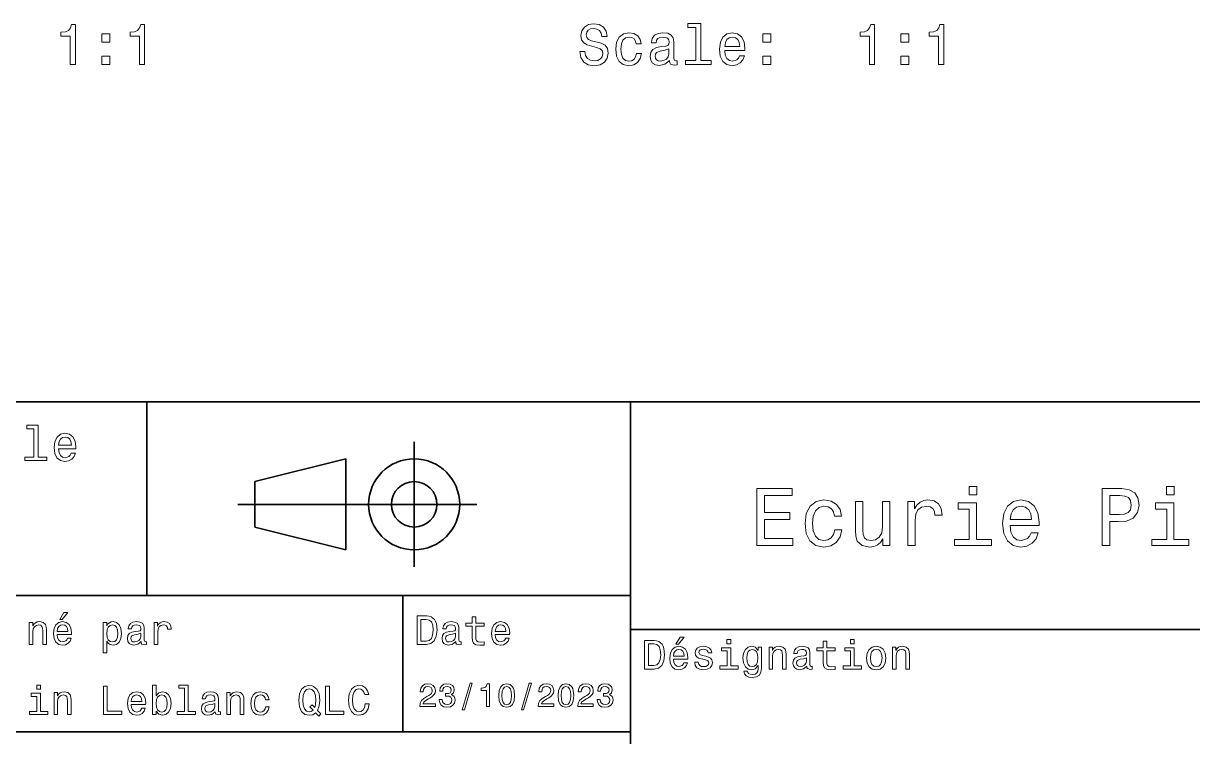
# Model space of a CAD drawing. Extents: x 0 to 297, y 0 to 210.
# Drawn here: x 108.7 to 211.4, y 40.6 to 103.3 of the extents above; entities that cross this region are included whole.
import ezdxf

# ---------------------------------------------------------------- set-up
doc = ezdxf.new("R2010")
doc.units = 0

msp = doc.modelspace()

# ---------------------------------------------------------------- linework, layer by layer
at = {"color": 7, "lineweight": 35}
for p, q in [((97, 70), (287, 70)), ((162, 10), (162, 70)), ((127.5, 61), (148.5, 61)), ((97, 53), (162, 53)), ((162, 50), (287, 50)), ((97, 41), (162, 41))]:
    msp.add_line(p, q, dxfattribs=at)
at = {"color": 7, "lineweight": 35, "ltscale": 0.425}
msp.add_line((119.5, 53), (119.5, 70), dxfattribs=at)
at = {"color": 7, "lineweight": 35, "ltscale": 0.275}
msp.add_line((143, 55.5), (143, 66.5), dxfattribs=at)
at = {"color": 7, "lineweight": 35, "ltscale": 0.206155}
for p, q in [((129, 63), (137, 65)), ((137, 57), (129, 59))]:
    msp.add_line(p, q, dxfattribs=at)
at = {"color": 7, "lineweight": 35, "ltscale": 0.2}
msp.add_line((137, 65), (137, 57), dxfattribs=at)
at = {"color": 7, "lineweight": 35, "ltscale": 0.1}
msp.add_line((129, 59), (129, 63), dxfattribs=at)
at = {"color": 7, "lineweight": 35, "ltscale": 0.3}
msp.add_line((142, 41), (142, 53), dxfattribs=at)
at = {"color": 7, "lineweight": 13}
for points in [[(112.779083, 99.633209), (113.238022, 99.633209), (113.238022, 103.158424), (112.895081, 103.158424), (112.804306, 102.850792), (112.622742, 102.644012), (112.345367, 102.52298), (111.962082, 102.482635), (111.962082, 102.124565), (112.779083, 102.124565)], [(118.851128, 99.633209), (119.310059, 99.633209), (119.310059, 103.158424), (118.967125, 103.158424), (118.876343, 102.850792), (118.694794, 102.644012), (118.417412, 102.52298), (118.034126, 102.482635), (118.034126, 102.124565), (118.851128, 102.124565)], [(158.004379, 100.788109), (157.545456, 100.788109), (157.646317, 100.253525), (157.898483, 99.860153), (158.286804, 99.623123), (158.811295, 99.537392), (159.33075, 99.61808), (159.719086, 99.839981), (159.966202, 100.187965), (160.056976, 100.646896), (159.981323, 101.06044), (159.769516, 101.327736), (159.426575, 101.50425), (158.967636, 101.635368), (158.574265, 101.731194), (158.317062, 101.84214), (158.170807, 102.003525), (158.125427, 102.255692), (158.170807, 102.482635), (158.301941, 102.654106), (158.503662, 102.770096), (158.781036, 102.81044), (159.063461, 102.76001), (159.28537, 102.62384), (159.431625, 102.396896), (159.502228, 102.089264), (159.961151, 102.089264), (159.961151, 102.09935), (159.880463, 102.57341), (159.643433, 102.926437), (159.270233, 103.148338), (158.765915, 103.223984), (158.312027, 103.148338), (157.959, 102.936523), (157.732056, 102.608711), (157.651352, 102.185081), (157.716919, 101.806839), (157.908569, 101.549637), (158.211151, 101.378166), (158.624695, 101.24704), (159.033203, 101.13105), (159.340836, 101.020096), (159.527435, 100.858711), (159.593002, 100.596466), (159.532486, 100.329178), (159.376144, 100.127449), (159.139114, 100.001366), (158.831467, 99.961021), (158.488541, 100.016495), (158.226288, 100.177879), (158.05986, 100.440125)], [(167.747894, 102.88105), (167.747894, 100.006409), (166.835083, 100.006409), (166.835083, 99.633209), (169.099487, 99.633209), (169.099487, 100.006409), (168.191711, 100.006409), (168.191711, 103.25425), (167.051941, 103.25425), (167.051941, 102.88105)], [(182.998627, 99.633209), (183.45755, 99.633209), (183.45755, 103.158424), (183.114624, 103.158424), (183.023834, 102.850792), (182.842285, 102.644012), (182.564911, 102.52298), (182.181625, 102.482635), (182.181625, 102.124565), (182.998627, 102.124565)], [(189.070663, 99.633209), (189.529602, 99.633209), (189.529602, 103.158424), (189.186661, 103.158424), (189.095886, 102.850792), (188.914322, 102.644012), (188.636948, 102.52298), (188.253662, 102.482635), (188.253662, 102.124565), (189.070663, 102.124565)], [(115.557907, 101.589981), (116.253868, 101.589981), (116.253868, 102.341423), (115.557907, 102.341423)], [(162.518066, 101.443726), (162.956833, 101.443726), (162.866058, 101.847183), (162.6492, 102.164909), (162.311295, 102.361595), (161.872543, 102.437241), (161.388397, 102.33638), (161.020233, 102.053955), (160.788254, 101.595024), (160.70755, 100.979752), (160.783203, 100.369522), (161.010147, 99.915627), (161.368225, 99.633209), (161.857407, 99.537392), (162.291122, 99.613037), (162.629028, 99.824852), (162.861008, 100.157707), (162.961884, 100.601509), (162.538254, 100.601509), (162.462601, 100.319092), (162.321381, 100.107269), (162.119659, 99.976151), (161.872543, 99.935806), (161.564911, 100.001366), (161.343002, 100.203094), (161.206833, 100.530907), (161.161438, 100.994881), (161.206833, 101.448769), (161.348038, 101.776581), (161.574997, 101.97831), (161.872543, 102.048912), (162.134781, 102.003525), (162.331482, 101.887535), (162.462601, 101.695892)], [(165.43811, 99.986237), (165.43811, 99.971107), (165.463318, 99.799637), (165.538971, 99.678596), (165.856689, 99.582779), (166.103806, 99.623123), (166.103806, 99.966064), (165.997894, 99.950935), (165.856689, 100.016495), (165.831482, 100.218224), (165.831482, 101.620239), (165.77095, 101.97831), (165.594437, 102.230469), (165.286804, 102.381767), (164.853088, 102.437241), (164.429459, 102.376724), (164.116776, 102.205254), (163.92009, 101.937965), (163.854523, 101.584938), (163.854523, 101.55468), (164.252945, 101.55468), (164.288254, 101.766495), (164.3992, 101.917793), (164.58075, 102.008568), (164.837952, 102.043869), (165.085083, 102.018654), (165.261597, 101.943008), (165.367493, 101.811882), (165.402802, 101.630325), (165.382629, 101.41851), (165.301941, 101.312607), (165.100204, 101.262169), (164.72197, 101.221825), (164.288254, 101.13105), (163.980606, 100.969666), (163.799057, 100.717506), (163.743576, 100.344307), (163.794006, 100.011452), (163.950348, 99.764336), (164.202515, 99.607994), (164.550491, 99.552521), (165.019516, 99.658424)], [(170.289688, 100.858711), (172.064911, 100.858711), (172.069946, 101.065483), (171.989258, 101.645454), (171.767349, 102.079178), (171.414322, 102.341423), (170.945313, 102.437241), (170.486374, 102.33638), (170.133347, 102.053955), (169.906403, 101.595024), (169.825714, 100.989838), (169.901367, 100.369522), (170.128311, 99.915627), (170.476288, 99.633209), (170.930176, 99.537392), (171.323547, 99.602951), (171.646317, 99.774422), (171.883347, 100.046753), (172.019516, 100.409866), (171.58075, 100.409866), (171.489975, 100.208138), (171.358856, 100.056839), (170.985657, 99.935806), (170.698181, 99.99128), (170.481323, 100.167793), (170.340118, 100.455254), (170.289688, 100.843582)], [(170.289688, 101.231911), (170.345169, 101.579895), (170.481323, 101.837097), (170.68811, 101.993439), (170.960434, 102.048912), (171.227722, 101.993439), (171.434494, 101.837097), (171.560577, 101.579895), (171.605972, 101.231911)], [(173.633347, 101.589981), (174.329315, 101.589981), (174.329315, 102.341423), (173.633347, 102.341423)], [(185.777435, 101.589981), (186.473404, 101.589981), (186.473404, 102.341423), (185.777435, 102.341423)], [(165.387665, 100.581337), (165.327148, 100.319092), (165.165771, 100.117355), (164.923691, 99.986237), (164.626144, 99.940849), (164.434494, 99.966064), (164.29834, 100.046753), (164.212601, 100.187965), (164.187378, 100.384651), (164.20755, 100.561165), (164.288254, 100.687241), (164.611008, 100.828453), (165.019516, 100.888969), (165.387665, 101.01001)], [(115.557907, 99.633209), (116.253868, 99.633209), (116.253868, 100.384651), (115.557907, 100.384651)], [(173.633347, 99.633209), (174.329315, 99.633209), (174.329315, 100.384651), (173.633347, 100.384651)], [(185.777435, 99.633209), (186.473404, 99.633209), (186.473404, 100.384651), (185.777435, 100.384651)], [(109.572044, 67.621033), (109.572044, 65.157059), (108.789627, 65.157059), (108.789627, 64.837173), (110.730545, 64.837173), (110.730545, 65.157059), (109.952454, 65.157059), (109.952454, 67.940918), (108.975502, 67.940918), (108.975502, 67.621033)], [(111.750717, 65.887604), (113.272339, 65.887604), (113.276657, 66.064842), (113.207497, 66.561958), (113.017288, 66.933716), (112.714699, 67.158501), (112.312683, 67.240631), (111.919312, 67.154175), (111.616714, 66.912102), (111.422188, 66.51873), (111.353027, 66), (111.41787, 65.4683), (111.612396, 65.079247), (111.91066, 64.837173), (112.299713, 64.755043), (112.636887, 64.811234), (112.913544, 64.958214), (113.116714, 65.191643), (113.233429, 65.502876), (112.857346, 65.502876), (112.779541, 65.329971), (112.667145, 65.200287), (112.34726, 65.096542), (112.100868, 65.144089), (111.914986, 65.295387), (111.793945, 65.541786), (111.750717, 65.874634)], [(111.750717, 66.207489), (111.798271, 66.50576), (111.914986, 66.726219), (112.092216, 66.860229), (112.325653, 66.907776), (112.554756, 66.860229), (112.731987, 66.726219), (112.840057, 66.50576), (112.878967, 66.207489)], [(173.109512, 57.381123), (176.279541, 57.381123), (176.279541, 57.986309), (173.772339, 57.986309), (173.772339, 59.679394), (176.005768, 59.679394), (176.005768, 60.277374), (173.772339, 60.277374), (173.772339, 61.775936), (176.221893, 61.775936), (176.221893, 62.381123), (173.109512, 62.381123)], [(192.439484, 62.554031), (191.769455, 62.554031), (191.769455, 61.833572), (192.439484, 61.833572)], [(203.462524, 57.381123), (204.125351, 57.381123), (204.125351, 59.492073), (204.860229, 59.492073), (205.602295, 59.528095), (206.193085, 59.780258), (206.574921, 60.270172), (206.704605, 60.940201), (206.603745, 61.559795), (206.315552, 62.013687), (205.840057, 62.287464), (205.191635, 62.381123), (203.462524, 62.381123)], [(205.01152, 61.76873), (205.443802, 61.725502), (205.760803, 61.588615), (205.94812, 61.336452), (206.01297, 60.940201), (205.940918, 60.522331), (205.746399, 60.270172), (205.414978, 60.140488), (204.96109, 60.104465), (204.125351, 60.104465), (204.125351, 61.76873)], [(209.788177, 62.554031), (209.118149, 62.554031), (209.118149, 61.833572), (209.788177, 61.833572)], [(179.932281, 59.967579), (180.559082, 59.967579), (180.429398, 60.543945), (180.119598, 60.997837), (179.636887, 61.278816), (179.010086, 61.386887), (178.318436, 61.242794), (177.792511, 60.839336), (177.46109, 60.183716), (177.345825, 59.304752), (177.453888, 58.432995), (177.778091, 57.78458), (178.289627, 57.381123), (178.988464, 57.244236), (179.608063, 57.352303), (180.090775, 57.6549), (180.42218, 58.130402), (180.566284, 58.764408), (179.96109, 58.764408), (179.853027, 58.36095), (179.651291, 58.058357), (179.363113, 57.871037), (179.010086, 57.8134), (178.570602, 57.907059), (178.253601, 58.195244), (178.059082, 58.663544), (177.994232, 59.326366), (178.059082, 59.974781), (178.260803, 60.443081), (178.585007, 60.731266), (179.010086, 60.83213), (179.38472, 60.767288), (179.66571, 60.601585), (179.853027, 60.327808)], [(184.788177, 61.25), (184.154175, 61.25), (184.154175, 59.016571), (184.082123, 58.497837), (183.873199, 58.123196), (183.548996, 57.892651), (183.123917, 57.820602), (182.785294, 57.878242), (182.569168, 58.051151), (182.446686, 58.346542), (182.417862, 58.764408), (182.417862, 61.25), (181.783859, 61.25), (181.783859, 58.706772), (181.805481, 58.195244), (181.942368, 57.770172), (182.360229, 57.381123), (183.030258, 57.244236), (183.390488, 57.294666), (183.700287, 57.424351), (183.966858, 57.647694), (184.182999, 57.971901), (184.182999, 57.381123), (184.788177, 57.381123)], [(186.380402, 57.381123), (187.014404, 57.381123), (187.014404, 59.592937), (187.079254, 60.12608), (187.273773, 60.507923), (187.590775, 60.738472), (188.015854, 60.817722), (188.332855, 60.767288), (188.570602, 60.623199), (188.714691, 60.378242), (188.765121, 60.046829), (189.406342, 60.046829), (189.319885, 60.630402), (189.082123, 61.048271), (188.685883, 61.30043), (188.145538, 61.386887), (187.778091, 61.32925), (187.46109, 61.185158), (187.180115, 60.940201), (186.956772, 60.608788), (186.956772, 61.25), (186.380402, 61.25)], [(192.417862, 57.914265), (192.417862, 61.120316), (190.789627, 61.120316), (190.789627, 60.579971), (191.783859, 60.579971), (191.783859, 57.914265), (190.48703, 57.914265), (190.48703, 57.381123), (193.729111, 57.381123), (193.729111, 57.914265)], [(195.37175, 59.131844), (197.907776, 59.131844), (197.914978, 59.427231), (197.799713, 60.255764), (197.482712, 60.875359), (196.978378, 61.25), (196.30835, 61.386887), (195.65274, 61.242794), (195.148407, 60.839336), (194.824203, 60.183716), (194.708923, 59.319164), (194.817001, 58.432995), (195.141205, 57.78458), (195.638321, 57.381123), (196.286743, 57.244236), (196.848694, 57.337894), (197.309799, 57.582851), (197.648407, 57.971901), (197.842941, 58.490631), (197.216141, 58.490631), (197.086456, 58.20245), (196.899139, 57.986309), (196.365997, 57.8134), (195.955322, 57.892651), (195.645538, 58.14481), (195.443802, 58.555473), (195.37175, 59.110229)], [(195.37175, 59.664986), (195.451004, 60.162102), (195.645538, 60.529537), (195.940918, 60.75288), (196.329971, 60.83213), (196.711807, 60.75288), (197.007202, 60.529537), (197.187317, 60.162102), (197.252167, 59.664986)], [(209.766571, 57.914265), (209.766571, 61.120316), (208.138321, 61.120316), (208.138321, 60.579971), (209.132568, 60.579971), (209.132568, 57.914265), (207.835724, 57.914265), (207.835724, 57.381123), (211.077805, 57.381123), (211.077805, 57.914265)], [(111.84726, 50.88797), (112.059799, 50.88797), (112.560516, 51.500362), (112.207489, 51.500362)], [(109.181557, 48.690563), (109.498558, 48.690563), (109.498558, 49.807278), (109.530983, 50.063042), (109.635445, 50.250362), (109.797546, 50.365635), (110.013687, 50.408863), (110.1866, 50.372841), (110.29467, 50.275578), (110.348701, 50.113472), (110.366714, 49.897335), (110.366714, 48.690563), (110.683716, 48.690563), (110.683716, 49.962177), (110.669312, 50.217941), (110.604469, 50.430477), (110.39193, 50.625), (110.060516, 50.693443), (109.876801, 50.668228), (109.721901, 50.599785), (109.588615, 50.484512), (109.484146, 50.329613), (109.484146, 50.625), (109.181557, 50.625)], [(111.627518, 49.565922), (112.895531, 49.565922), (112.899132, 49.713619), (112.841499, 50.127884), (112.682999, 50.437683), (112.430832, 50.625), (112.095825, 50.693443), (111.768013, 50.621399), (111.515854, 50.41967), (111.353745, 50.091862), (111.296112, 49.659584), (111.350143, 49.216499), (111.512245, 48.892292), (111.760803, 48.690563), (112.085014, 48.62212), (112.365997, 48.668949), (112.596542, 48.791428), (112.765854, 48.98595), (112.863113, 49.245319), (112.549713, 49.245319), (112.484871, 49.101227), (112.391212, 48.993156), (112.124641, 48.9067), (111.919312, 48.946327), (111.764412, 49.072407), (111.663544, 49.27774), (111.627518, 49.555115)], [(111.627518, 49.832493), (111.667145, 50.081055), (111.764412, 50.264771), (111.912102, 50.376442), (112.106628, 50.416069), (112.297546, 50.376442), (112.445244, 50.264771), (112.535301, 50.081055), (112.567726, 49.832493)], [(115.986313, 50.326012), (115.986313, 50.625), (115.669312, 50.625), (115.669312, 47.941284), (115.986313, 47.941284), (115.986313, 48.98595), (116.097984, 48.816643), (116.22406, 48.704971), (116.541069, 48.62212), (116.843658, 48.690563), (117.081413, 48.895893), (117.236313, 49.2201), (117.293945, 49.659584), (117.236313, 50.095463), (117.081413, 50.41967), (116.843658, 50.621399), (116.541069, 50.693443), (116.368156, 50.671829), (116.220459, 50.603386), (116.094383, 50.488113)], [(116.48703, 48.9067), (116.274498, 48.953533), (116.119598, 49.097622), (116.022339, 49.331772), (115.989914, 49.659584), (116.022339, 49.983791), (116.119598, 50.217941), (116.274498, 50.358429), (116.48703, 50.408863), (116.681557, 50.358429), (116.836456, 50.21434), (116.933716, 49.98019), (116.969742, 49.659584), (116.933716, 49.335377), (116.836456, 49.097622), (116.681557, 48.953533)], [(119.005043, 48.942726), (119.005043, 48.931919), (119.023056, 48.809441), (119.077087, 48.722984), (119.304031, 48.654541), (119.480545, 48.683357), (119.480545, 48.928314), (119.4049, 48.917507), (119.304031, 48.96434), (119.286026, 49.108429), (119.286026, 50.109871), (119.242798, 50.365635), (119.116714, 50.54575), (118.896973, 50.65382), (118.587173, 50.693443), (118.284584, 50.650219), (118.061241, 50.52774), (117.920746, 50.336815), (117.873917, 50.084656), (117.873917, 50.063042), (118.158501, 50.063042), (118.183716, 50.21434), (118.26297, 50.322407), (118.392654, 50.387249), (118.57637, 50.412464), (118.752884, 50.394455), (118.878967, 50.34042), (118.954613, 50.246758), (118.979828, 50.117077), (118.965416, 49.965778), (118.907784, 49.890129), (118.763687, 49.854107), (118.493515, 49.825291), (118.183716, 49.760448), (117.963974, 49.645176), (117.834297, 49.465057), (117.79467, 49.19849), (117.830688, 48.960735), (117.942368, 48.784222), (118.122482, 48.67255), (118.37104, 48.632927), (118.706055, 48.708576)], [(120.143372, 48.690563), (120.460373, 48.690563), (120.460373, 49.796471), (120.492798, 50.063042), (120.590057, 50.253963), (120.748558, 50.369236), (120.961098, 50.408863), (121.119598, 50.383648), (121.238472, 50.3116), (121.310516, 50.189121), (121.335739, 50.023415), (121.656342, 50.023415), (121.613113, 50.315205), (121.49424, 50.524136), (121.296112, 50.650219), (121.02594, 50.693443), (120.842224, 50.664627), (120.683716, 50.592579), (120.543228, 50.4701), (120.431557, 50.304398), (120.431557, 50.625), (120.143372, 50.625)], [(144.080688, 51.190563), (143.248566, 51.190563), (143.248566, 48.690563), (144.080688, 48.690563), (144.473343, 48.769814), (144.765137, 49.011169), (144.945251, 49.40382), (145.010086, 49.940563), (144.952454, 50.488113), (144.880402, 50.70425), (144.779541, 50.877163), (144.487747, 51.111313), (144.296829, 51.168949)], [(144.055481, 50.891571), (144.329254, 50.837536), (144.516571, 50.671829), (144.628235, 50.376442), (144.664261, 49.940563), (144.624634, 49.519093), (144.51297, 49.223705), (144.322052, 49.047192), (144.055481, 48.989555), (143.583572, 48.989555), (143.583572, 50.891571)], [(146.656342, 48.942726), (146.656342, 48.931919), (146.674347, 48.809441), (146.728394, 48.722984), (146.955338, 48.654541), (147.131851, 48.683357), (147.131851, 48.928314), (147.056198, 48.917507), (146.955338, 48.96434), (146.937317, 49.108429), (146.937317, 50.109871), (146.894089, 50.365635), (146.768005, 50.54575), (146.548264, 50.65382), (146.23848, 50.693443), (145.935883, 50.650219), (145.71254, 50.52774), (145.572052, 50.336815), (145.525223, 50.084656), (145.525223, 50.063042), (145.809799, 50.063042), (145.835022, 50.21434), (145.914261, 50.322407), (146.043945, 50.387249), (146.227661, 50.412464), (146.404175, 50.394455), (146.530258, 50.34042), (146.605911, 50.246758), (146.631119, 50.117077), (146.616714, 49.965778), (146.559082, 49.890129), (146.414978, 49.854107), (146.144806, 49.825291), (145.835022, 49.760448), (145.61528, 49.645176), (145.485596, 49.465057), (145.445969, 49.19849), (145.481995, 48.960735), (145.593658, 48.784222), (145.773773, 48.67255), (146.022339, 48.632927), (146.357346, 48.708576)], [(148.100861, 50.289986), (148.100861, 49.320965), (148.122482, 49.007565), (148.223343, 48.791428), (148.425079, 48.665348), (148.767288, 48.62212), (149.141937, 48.640129), (149.141937, 48.913906), (148.868149, 48.892292), (148.619598, 48.921112), (148.486313, 49.011169), (148.42868, 49.162464), (148.417862, 49.375), (148.417862, 50.289986), (149.141937, 50.289986), (149.141937, 50.560158), (148.417862, 50.560158), (148.417862, 51.125721), (148.100861, 51.125721), (148.100861, 50.560158), (147.553314, 50.560158), (147.553314, 50.289986)], [(150.121765, 49.565922), (151.389771, 49.565922), (151.393372, 49.713619), (151.335739, 50.127884), (151.177231, 50.437683), (150.925079, 50.625), (150.590057, 50.693443), (150.262253, 50.621399), (150.010086, 50.41967), (149.847977, 50.091862), (149.790344, 49.659584), (149.844376, 49.216499), (150.006485, 48.892292), (150.255051, 48.690563), (150.579254, 48.62212), (150.860229, 48.668949), (151.090775, 48.791428), (151.260086, 48.98595), (151.357346, 49.245319), (151.043945, 49.245319), (150.979111, 49.101227), (150.885452, 48.993156), (150.618881, 48.9067), (150.413544, 48.946327), (150.258652, 49.072407), (150.157776, 49.27774), (150.121765, 49.555115)], [(150.121765, 49.832493), (150.161377, 50.081055), (150.258652, 50.264771), (150.406342, 50.376442), (150.600861, 50.416069), (150.791794, 50.376442), (150.939484, 50.264771), (151.029541, 50.081055), (151.061966, 49.832493)], [(118.969025, 49.367798), (118.925797, 49.180477), (118.810516, 49.036385), (118.637611, 48.942726), (118.425072, 48.910305), (118.288185, 48.928314), (118.190926, 48.98595), (118.129684, 49.086815), (118.111671, 49.227306), (118.126083, 49.353386), (118.183716, 49.443443), (118.414268, 49.544312), (118.706055, 49.587536), (118.969025, 49.673992)], [(146.620316, 49.367798), (146.577087, 49.180477), (146.461823, 49.036385), (146.28891, 48.942726), (146.07637, 48.910305), (145.939484, 48.928314), (145.842224, 48.98595), (145.780975, 49.086815), (145.76297, 49.227306), (145.777374, 49.353386), (145.835022, 49.443443), (146.065567, 49.544312), (146.357346, 49.587536), (146.620316, 49.673992)], [(166.004318, 48.728386), (166.216858, 48.728386), (166.717575, 49.340778), (166.364548, 49.340778)], [(164.080688, 49.030979), (163.248566, 49.030979), (163.248566, 46.530979), (164.080688, 46.530979), (164.473343, 46.610229), (164.765137, 46.851585), (164.945251, 47.244236), (165.010086, 47.780979), (164.952454, 48.328529), (164.880402, 48.544666), (164.779541, 48.717579), (164.487747, 48.951729), (164.296829, 49.009365)], [(164.055481, 48.731987), (164.329254, 48.677952), (164.516571, 48.512245), (164.628235, 48.216858), (164.664261, 47.780979), (164.624634, 47.359509), (164.51297, 47.064121), (164.322052, 46.887608), (164.055481, 46.829971), (163.583572, 46.829971), (163.583572, 48.731987)], [(165.784576, 47.406338), (167.052597, 47.406338), (167.056198, 47.554035), (166.998566, 47.9683), (166.840057, 48.278099), (166.587891, 48.465416), (166.252884, 48.533859), (165.925079, 48.461815), (165.672913, 48.260086), (165.510803, 47.932278), (165.453171, 47.5), (165.507202, 47.056915), (165.669312, 46.732708), (165.917862, 46.530979), (166.242081, 46.462536), (166.523056, 46.509365), (166.753601, 46.631844), (166.922913, 46.826366), (167.020172, 47.085735), (166.706772, 47.085735), (166.641937, 46.941643), (166.548264, 46.833572), (166.281708, 46.747116), (166.07637, 46.786743), (165.921463, 46.912823), (165.820602, 47.118156), (165.784576, 47.395531)], [(168.623199, 47.658501), (168.317001, 47.730545), (168.090057, 47.8134), (168.014404, 47.982708), (168.036026, 48.101585), (168.111664, 48.188038), (168.234146, 48.242073), (168.41066, 48.263687), (168.579971, 48.242073), (168.713257, 48.177231), (168.799713, 48.079971), (168.835739, 47.950287), (169.145538, 47.950287), (169.145538, 47.957493), (169.091492, 48.191643), (168.943802, 48.375359), (168.713257, 48.490635), (168.41066, 48.533859), (168.104462, 48.490635), (167.881119, 48.371758), (167.740631, 48.195244), (167.697403, 47.971901), (167.729828, 47.755764), (167.830688, 47.604465), (167.996399, 47.496399), (168.237747, 47.42075), (168.590775, 47.334293), (168.806915, 47.244236), (168.864548, 47.172188), (168.886169, 47.064121), (168.853745, 46.930836), (168.767288, 46.829971), (168.626801, 46.765129), (168.439484, 46.743515), (168.241348, 46.765129), (168.09726, 46.840778), (168, 46.963257), (167.960373, 47.132565), (167.654175, 47.132565), (167.704605, 46.844379), (167.85231, 46.635445), (168.086456, 46.509365), (168.41066, 46.462536), (168.749283, 46.509365), (168.997833, 46.635445), (169.149139, 46.837173), (169.203171, 47.100143), (169.163544, 47.327087), (169.05188, 47.481987), (168.868149, 47.582851)], [(170.8134, 46.79755), (170.8134, 48.400574), (169.999283, 48.400574), (169.999283, 48.130402), (170.496399, 48.130402), (170.496399, 46.79755), (169.847977, 46.79755), (169.847977, 46.530979), (171.469025, 46.530979), (171.469025, 46.79755)], [(170.824203, 49.117435), (170.489197, 49.117435), (170.489197, 48.757202), (170.824203, 48.757202)], [(173.518738, 46.617435), (173.518738, 48.465416), (173.216141, 48.465416), (173.216141, 48.152016), (172.967575, 48.4366), (172.816284, 48.508644), (172.646973, 48.533859), (172.340775, 48.461815), (172.103027, 48.260086), (171.94812, 47.935879), (171.894089, 47.5), (171.94812, 47.060516), (172.103027, 46.736309), (172.340775, 46.530979), (172.646973, 46.462536), (172.819885, 46.487751), (172.963974, 46.552593), (173.216141, 46.826366), (173.216141, 46.552593), (173.187317, 46.336456), (173.108063, 46.181557), (172.956772, 46.091499), (172.729828, 46.059078), (172.531708, 46.080692), (172.391205, 46.134727), (172.30835, 46.228386), (172.283142, 46.354465), (171.976944, 46.354465), (171.976944, 46.340057), (172.023773, 46.109509), (172.167862, 45.9366), (172.398407, 45.824928), (172.711823, 45.785301), (173.086456, 45.839336), (173.335022, 45.990635), (173.47551, 46.253601)], [(174.181549, 46.530979), (174.498566, 46.530979), (174.498566, 47.647694), (174.530975, 47.903458), (174.635452, 48.090778), (174.797546, 48.206051), (175.013687, 48.249279), (175.1866, 48.213257), (175.294662, 48.115993), (175.348709, 47.953888), (175.366714, 47.737751), (175.366714, 46.530979), (175.683716, 46.530979), (175.683716, 47.802593), (175.669312, 48.058357), (175.604462, 48.270893), (175.391937, 48.465416), (175.060516, 48.533859), (174.876801, 48.508644), (174.721909, 48.440201), (174.588623, 48.324928), (174.484146, 48.170029), (174.484146, 48.465416), (174.181549, 48.465416)], [(177.499283, 46.783142), (177.499283, 46.772335), (177.517288, 46.649857), (177.57132, 46.5634), (177.798264, 46.494957), (177.974777, 46.523773), (177.974777, 46.76873), (177.899139, 46.757923), (177.798264, 46.804756), (177.780258, 46.948845), (177.780258, 47.950287), (177.73703, 48.206051), (177.610947, 48.386166), (177.391205, 48.494236), (177.081406, 48.533859), (176.778824, 48.490635), (176.555481, 48.368156), (176.414978, 48.177231), (176.368149, 47.925072), (176.368149, 47.903458), (176.65274, 47.903458), (176.677948, 48.054756), (176.757202, 48.162823), (176.886887, 48.227665), (177.070602, 48.25288), (177.247116, 48.234871), (177.373199, 48.180836), (177.448853, 48.087173), (177.47406, 47.957493), (177.459656, 47.806194), (177.402023, 47.730545), (177.257919, 47.694523), (176.987747, 47.665707), (176.677948, 47.600864), (176.458206, 47.485592), (176.328537, 47.305473), (176.28891, 47.038906), (176.324921, 46.801151), (176.4366, 46.624638), (176.616714, 46.512966), (176.86528, 46.473343), (177.200287, 46.548992)], [(178.943802, 48.130402), (178.943802, 47.161381), (178.965424, 46.84798), (179.066284, 46.631844), (179.268005, 46.505764), (179.610229, 46.462536), (179.984863, 46.480545), (179.984863, 46.754322), (179.71109, 46.732708), (179.46254, 46.761528), (179.329254, 46.851585), (179.271606, 47.00288), (179.260803, 47.215416), (179.260803, 48.130402), (179.984863, 48.130402), (179.984863, 48.400574), (179.260803, 48.400574), (179.260803, 48.966137), (178.943802, 48.966137), (178.943802, 48.400574), (178.396255, 48.400574), (178.396255, 48.130402)], [(181.656342, 46.79755), (181.656342, 48.400574), (180.842224, 48.400574), (180.842224, 48.130402), (181.33934, 48.130402), (181.33934, 46.79755), (180.690918, 46.79755), (180.690918, 46.530979), (182.311966, 46.530979), (182.311966, 46.79755)], [(181.667145, 49.117435), (181.332138, 49.117435), (181.332138, 48.757202), (181.667145, 48.757202)], [(182.762253, 47.496399), (182.819885, 47.056915), (182.985596, 46.732708), (183.248566, 46.530979), (183.601593, 46.462536), (183.951004, 46.530979), (184.213974, 46.729107), (184.379684, 47.053314), (184.440918, 47.496399), (184.379684, 47.935879), (184.213974, 48.263687), (183.951004, 48.461815), (183.601593, 48.533859), (183.248566, 48.461815), (182.985596, 48.260086), (182.819885, 47.935879)], [(185.024506, 46.530979), (185.341492, 46.530979), (185.341492, 47.647694), (185.373917, 47.903458), (185.478394, 48.090778), (185.640488, 48.206051), (185.856628, 48.249279), (186.029541, 48.213257), (186.137604, 48.115993), (186.19165, 47.953888), (186.209656, 47.737751), (186.209656, 46.530979), (186.526657, 46.530979), (186.526657, 47.802593), (186.512253, 48.058357), (186.447403, 48.270893), (186.234879, 48.465416), (185.903458, 48.533859), (185.719742, 48.508644), (185.56485, 48.440201), (185.431564, 48.324928), (185.327087, 48.170029), (185.327087, 48.465416), (185.024506, 48.465416)], [(165.784576, 47.672909), (165.824203, 47.921471), (165.921463, 48.105186), (166.069168, 48.216858), (166.263687, 48.256485), (166.454605, 48.216858), (166.60231, 48.105186), (166.692368, 47.921471), (166.724777, 47.672909)], [(172.221909, 47.5), (172.254318, 47.820606), (172.351593, 48.058357), (172.502884, 48.198845), (172.704605, 48.249279), (172.917145, 48.198845), (173.075653, 48.058357), (173.172913, 47.820606), (173.208939, 47.5), (173.172913, 47.172188), (173.075653, 46.938038), (172.917145, 46.793949), (172.704605, 46.747116), (172.502884, 46.793949), (172.351593, 46.938038), (172.254318, 47.175793)], [(177.463257, 47.208214), (177.420029, 47.020893), (177.304749, 46.876801), (177.131851, 46.783142), (176.919312, 46.750721), (176.782425, 46.76873), (176.68515, 46.826366), (176.623917, 46.927231), (176.605911, 47.067722), (176.620316, 47.193802), (176.677948, 47.283859), (176.908508, 47.384727), (177.200287, 47.427952), (177.463257, 47.514408)], [(183.086456, 47.5), (183.118881, 47.824207), (183.219742, 48.058357), (183.381851, 48.20245), (183.601593, 48.25288), (183.817719, 48.20245), (183.979828, 48.061958), (184.080688, 47.824207), (184.116714, 47.5), (184.080688, 47.172188), (183.979828, 46.934437), (183.817719, 46.790344), (183.601593, 46.743515), (183.381851, 46.790344), (183.219742, 46.934437), (183.118881, 47.172188)], [(143.489914, 43.224785), (144.864563, 43.224785), (144.864563, 43.472622), (143.778107, 43.472622), (143.838623, 43.60807), (143.942368, 43.720463), (144.262253, 43.925072), (144.432281, 44.011528), (144.622482, 44.135448), (144.757935, 44.279541), (144.835739, 44.44957), (144.864563, 44.642651), (144.815567, 44.884727), (144.680115, 45.074928), (144.472626, 45.195965), (144.20462, 45.239193), (143.927963, 45.190201), (143.71759, 45.054756), (143.582138, 44.838619), (143.536026, 44.553314), (143.536026, 44.51297), (143.798279, 44.51297), (143.798279, 44.536022), (143.824219, 44.731991), (143.902023, 44.876083), (144.02594, 44.9683), (144.190201, 45), (144.357361, 44.971184), (144.481277, 44.899136), (144.561966, 44.786743), (144.59079, 44.645535), (144.570602, 44.51297), (144.515854, 44.400578), (144.42363, 44.302593), (144.296829, 44.216141), (144.126801, 44.12392), (143.844391, 43.945248), (143.645538, 43.755043), (143.52739, 43.524498), (143.489914, 43.233429)], [(145.201736, 43.853027), (145.201736, 43.832855), (145.247849, 43.556198), (145.383286, 43.348705), (145.596542, 43.216141), (145.878967, 43.167149), (146.17868, 43.216141), (146.403458, 43.342941), (146.547562, 43.54467), (146.599426, 43.804035), (146.57637, 43.974064), (146.51297, 44.112392), (146.409225, 44.219021), (146.270905, 44.296829), (146.458221, 44.45245), (146.524506, 44.700291), (146.481277, 44.925072), (146.357361, 45.0951), (146.155624, 45.201729), (145.878967, 45.239193), (145.619598, 45.193085), (145.420761, 45.066284), (145.291077, 44.864555), (145.247849, 44.596542), (145.247849, 44.57637), (145.504333, 44.57637), (145.52739, 44.760807), (145.60231, 44.893372), (145.723343, 44.974064), (145.893372, 45.002884), (146.043228, 44.979828), (146.15274, 44.919308), (146.219025, 44.821327), (146.244965, 44.688763), (146.219025, 44.54755), (146.149857, 44.45245), (146.028824, 44.394814), (145.864563, 44.377522), (145.752167, 44.380405), (145.752167, 44.15274), (145.893372, 44.158501), (146.074936, 44.132565), (146.210373, 44.0634), (146.291077, 43.951008), (146.319885, 43.804035), (146.288193, 43.63689), (146.20462, 43.51297), (146.072052, 43.435158), (145.896255, 43.409222), (145.714706, 43.438042), (145.582138, 43.524498), (145.498566, 43.662827), (145.466858, 43.853027)], [(147.213257, 42.956772), (147.412109, 42.956772), (148.109512, 45.279541), (147.907791, 45.279541)], [(149.345825, 43.224785), (149.608078, 43.224785), (149.608078, 45.239193), (149.412109, 45.239193), (149.360229, 45.0634), (149.256485, 44.945248), (149.097992, 44.876083), (148.878967, 44.853027), (148.878967, 44.648415), (149.345825, 44.648415)], [(150.438049, 44.201729), (150.481277, 43.749279), (150.616714, 43.426514), (150.832855, 43.230549), (151.132568, 43.167149), (151.429398, 43.230549), (151.645538, 43.426514), (151.778107, 43.749279), (151.824219, 44.201729), (151.778107, 44.651299), (151.723343, 44.829971), (151.645538, 44.976948), (151.429398, 45.172913), (151.132568, 45.239193), (150.832855, 45.172913), (150.616714, 44.974064), (150.481277, 44.651299)], [(152.417877, 42.956772), (152.616714, 42.956772), (153.314133, 45.279541), (153.112396, 45.279541)], [(153.899139, 43.224785), (155.273773, 43.224785), (155.273773, 43.472622), (154.187317, 43.472622), (154.247849, 43.60807), (154.351593, 43.720463), (154.671478, 43.925072), (154.841507, 44.011528), (155.031708, 44.135448), (155.167145, 44.279541), (155.244965, 44.44957), (155.273773, 44.642651), (155.224792, 44.884727), (155.08934, 45.074928), (154.881851, 45.195965), (154.613831, 45.239193), (154.337173, 45.190201), (154.126801, 45.054756), (153.991364, 44.838619), (153.945251, 44.553314), (153.945251, 44.51297), (154.207504, 44.51297), (154.207504, 44.536022), (154.233429, 44.731991), (154.311249, 44.876083), (154.435165, 44.9683), (154.599426, 45), (154.766571, 44.971184), (154.890488, 44.899136), (154.971191, 44.786743), (155, 44.645535), (154.979828, 44.51297), (154.925079, 44.400578), (154.832855, 44.302593), (154.706055, 44.216141), (154.536026, 44.12392), (154.253601, 43.945248), (154.054764, 43.755043), (153.9366, 43.524498), (153.899139, 43.233429)], [(155.642654, 44.201729), (155.685883, 43.749279), (155.821335, 43.426514), (156.037476, 43.230549), (156.337173, 43.167149), (156.634003, 43.230549), (156.850143, 43.426514), (156.982712, 43.749279), (157.028824, 44.201729), (156.982712, 44.651299), (156.927963, 44.829971), (156.850143, 44.976948), (156.634003, 45.172913), (156.337173, 45.239193), (156.037476, 45.172913), (155.821335, 44.974064), (155.685883, 44.651299)], [(157.368881, 43.224785), (158.743515, 43.224785), (158.743515, 43.472622), (157.657059, 43.472622), (157.71759, 43.60807), (157.821335, 43.720463), (158.14122, 43.925072), (158.311249, 44.011528), (158.50145, 44.135448), (158.636887, 44.279541), (158.714706, 44.44957), (158.743515, 44.642651), (158.694534, 44.884727), (158.559082, 45.074928), (158.351593, 45.195965), (158.083572, 45.239193), (157.806915, 45.190201), (157.596542, 45.054756), (157.461105, 44.838619), (157.414993, 44.553314), (157.414993, 44.51297), (157.677231, 44.51297), (157.677231, 44.536022), (157.703171, 44.731991), (157.780991, 44.876083), (157.904907, 44.9683), (158.069168, 45), (158.236313, 44.971184), (158.360229, 44.899136), (158.440918, 44.786743), (158.469742, 44.645535), (158.44957, 44.51297), (158.394821, 44.400578), (158.302597, 44.302593), (158.175797, 44.216141), (158.005768, 44.12392), (157.723343, 43.945248), (157.524506, 43.755043), (157.406342, 43.524498), (157.368881, 43.233429)], [(159.080688, 43.853027), (159.080688, 43.832855), (159.126801, 43.556198), (159.262253, 43.348705), (159.47551, 43.216141), (159.757935, 43.167149), (160.057648, 43.216141), (160.282425, 43.342941), (160.426514, 43.54467), (160.478394, 43.804035), (160.455338, 43.974064), (160.391937, 44.112392), (160.288193, 44.219021), (160.149857, 44.296829), (160.337173, 44.45245), (160.403458, 44.700291), (160.360229, 44.925072), (160.236313, 45.0951), (160.034592, 45.201729), (159.757935, 45.239193), (159.498566, 45.193085), (159.299713, 45.066284), (159.170029, 44.864555), (159.126801, 44.596542), (159.126801, 44.57637), (159.383286, 44.57637), (159.406342, 44.760807), (159.481277, 44.893372), (159.60231, 44.974064), (159.772339, 45.002884), (159.922195, 44.979828), (160.031708, 44.919308), (160.097992, 44.821327), (160.123917, 44.688763), (160.097992, 44.54755), (160.028824, 44.45245), (159.907776, 44.394814), (159.743515, 44.377522), (159.631134, 44.380405), (159.631134, 44.15274), (159.772339, 44.158501), (159.953888, 44.132565), (160.08934, 44.0634), (160.170029, 43.951008), (160.198853, 43.804035), (160.167145, 43.63689), (160.083572, 43.51297), (159.951019, 43.435158), (159.775223, 43.409222), (159.593658, 43.438042), (159.46109, 43.524498), (159.377533, 43.662827), (159.345825, 43.853027)], [(110.150574, 42.79755), (110.150574, 44.400574), (109.336456, 44.400574), (109.336456, 44.130402), (109.833572, 44.130402), (109.833572, 42.79755), (109.185158, 42.79755), (109.185158, 42.530979), (110.806198, 42.530979), (110.806198, 42.79755)], [(110.161385, 45.117435), (109.82637, 45.117435), (109.82637, 44.757202), (110.161385, 44.757202)], [(111.350143, 42.530979), (111.667145, 42.530979), (111.667145, 43.647694), (111.69957, 43.903458), (111.804031, 44.090778), (111.966141, 44.206051), (112.182274, 44.249279), (112.355186, 44.213257), (112.463257, 44.115993), (112.517288, 43.953888), (112.535301, 43.737751), (112.535301, 42.530979), (112.852303, 42.530979), (112.852303, 43.802593), (112.837898, 44.058357), (112.773056, 44.270893), (112.560516, 44.465416), (112.229103, 44.533859), (112.045387, 44.508644), (111.890488, 44.440201), (111.757202, 44.324928), (111.65274, 44.170029), (111.65274, 44.465416), (111.350143, 44.465416)], [(115.701729, 42.530979), (117.308357, 42.530979), (117.308357, 42.833572), (116.033142, 42.833572), (116.033142, 45.030979), (115.701729, 45.030979)], [(118.133286, 43.406338), (119.401299, 43.406338), (119.4049, 43.554035), (119.34726, 43.9683), (119.188766, 44.278099), (118.9366, 44.465416), (118.601585, 44.533859), (118.273773, 44.461815), (118.021614, 44.260086), (117.859512, 43.932278), (117.801872, 43.5), (117.855911, 43.056915), (118.018013, 42.732708), (118.266571, 42.530979), (118.590775, 42.462536), (118.871758, 42.509365), (119.10231, 42.631844), (119.271614, 42.826366), (119.368881, 43.085735), (119.055481, 43.085735), (118.990631, 42.941643), (118.896973, 42.833572), (118.630402, 42.747116), (118.425072, 42.786743), (118.270172, 42.912823), (118.169312, 43.118156), (118.133286, 43.395531)], [(118.133286, 43.672909), (118.172913, 43.921471), (118.270172, 44.105186), (118.41787, 44.216858), (118.612396, 44.256485), (118.803314, 44.216858), (118.951012, 44.105186), (119.041069, 43.921471), (119.073486, 43.672909)], [(120.323486, 42.829971), (120.55764, 42.552593), (120.878242, 42.462536), (121.18084, 42.530979), (121.422195, 42.736309), (121.573486, 43.064121), (121.631126, 43.5), (121.573486, 43.935879), (121.418587, 44.260086), (121.18084, 44.461815), (120.878242, 44.533859), (120.561241, 44.440201), (120.431557, 44.324928), (120.323486, 44.170029), (120.323486, 45.117435), (120.006485, 45.117435), (120.006485, 42.530979), (120.323486, 42.530979)], [(121.306915, 43.5), (121.270897, 43.175793), (121.17363, 42.938038), (121.018738, 42.793949), (120.824211, 42.747116), (120.611671, 42.793949), (120.456772, 42.938038), (120.359512, 43.172188), (120.327087, 43.5), (120.359512, 43.824207), (120.456772, 44.058357), (120.611671, 44.198845), (120.824211, 44.249279), (121.018738, 44.198845), (121.17363, 44.054756), (121.270897, 43.820606)], [(122.823486, 44.850864), (122.823486, 42.79755), (122.171471, 42.79755), (122.171471, 42.530979), (123.78891, 42.530979), (123.78891, 42.79755), (123.140488, 42.79755), (123.140488, 45.117435), (122.32637, 45.117435), (122.32637, 44.850864)], [(125.510811, 42.783142), (125.510811, 42.772335), (125.528824, 42.649857), (125.582855, 42.5634), (125.809799, 42.494957), (125.986313, 42.523773), (125.986313, 42.76873), (125.910667, 42.757923), (125.809799, 42.804756), (125.791794, 42.948845), (125.791794, 43.950287), (125.748566, 44.206051), (125.622482, 44.386166), (125.40274, 44.494236), (125.092941, 44.533859), (124.790344, 44.490635), (124.567001, 44.368156), (124.426514, 44.177231), (124.379684, 43.925072), (124.379684, 43.903458), (124.664268, 43.903458), (124.689484, 44.054756), (124.768738, 44.162823), (124.898422, 44.227665), (125.082138, 44.25288), (125.258652, 44.234871), (125.384727, 44.180836), (125.460381, 44.087173), (125.485596, 43.957493), (125.471184, 43.806194), (125.413544, 43.730545), (125.269455, 43.694523), (124.999283, 43.665707), (124.689484, 43.600864), (124.469742, 43.485592), (124.340057, 43.305473), (124.300438, 43.038906), (124.336456, 42.801151), (124.448128, 42.624638), (124.628242, 42.512966), (124.876801, 42.473343), (125.211823, 42.548992)], [(126.530266, 42.530979), (126.847267, 42.530979), (126.847267, 43.647694), (126.879684, 43.903458), (126.984154, 44.090778), (127.146255, 44.206051), (127.362396, 44.249279), (127.535309, 44.213257), (127.643372, 44.115993), (127.697411, 43.953888), (127.715424, 43.737751), (127.715424, 42.530979), (128.032425, 42.530979), (128.032425, 43.802593), (128.018021, 44.058357), (127.953171, 44.270893), (127.740639, 44.465416), (127.409225, 44.533859), (127.22551, 44.508644), (127.07061, 44.440201), (126.937325, 44.324928), (126.832855, 44.170029), (126.832855, 44.465416), (126.530266, 44.465416)], [(129.930847, 43.824207), (130.244232, 43.824207), (130.179398, 44.112392), (130.024506, 44.339336), (129.783142, 44.479828), (129.469742, 44.533859), (129.123932, 44.461815), (128.860962, 44.260086), (128.695251, 43.932278), (128.637619, 43.492794), (128.69165, 43.056915), (128.853745, 42.732708), (129.109512, 42.530979), (129.458939, 42.462536), (129.768738, 42.516571), (130.010086, 42.667866), (130.175797, 42.905621), (130.247849, 43.222622), (129.945251, 43.222622), (129.89122, 43.020893), (129.790344, 42.869595), (129.646255, 42.775936), (129.469742, 42.747116), (129.25, 42.793949), (129.091507, 42.938038), (128.994247, 43.172188), (128.961823, 43.503601), (128.994247, 43.827808), (129.095108, 44.061958), (129.257202, 44.206051), (129.469742, 44.256485), (129.657059, 44.224064), (129.797562, 44.141209), (129.89122, 44.004322)], [(134.340057, 42.685879), (134.613831, 42.401295), (134.804764, 42.592216), (134.509369, 42.894814), (134.660675, 43.305473), (134.707489, 43.780979), (134.639053, 44.339336), (134.559799, 44.56628), (134.455338, 44.753601), (134.159943, 45.009365), (133.979828, 45.074207), (133.781708, 45.099422), (133.399857, 45.009365), (133.108078, 44.757202), (132.920746, 44.342937), (132.855911, 43.780979), (132.920746, 43.219021), (133.104462, 42.804756), (133.396255, 42.548992), (133.781708, 42.462536), (134.095108, 42.520172)], [(134.113113, 42.916428), (133.958221, 42.801151), (133.781708, 42.765129), (133.547546, 42.829971), (133.363831, 43.024494), (133.241364, 43.341499), (133.201736, 43.780979), (133.241364, 44.216858), (133.360229, 44.537464), (133.543945, 44.731987), (133.781708, 44.80043), (134.015854, 44.731987), (134.19957, 44.533859), (134.318451, 44.213257), (134.361679, 43.780979), (134.329254, 43.406338), (134.260803, 43.150578), (134.026657, 43.395531), (133.832138, 43.211815)], [(135.219025, 42.530979), (136.825653, 42.530979), (136.825653, 42.833572), (135.55043, 42.833572), (135.55043, 45.030979), (135.219025, 45.030979)], [(138.702454, 43.460373), (138.630402, 43.15778), (138.511536, 42.941643), (138.345825, 42.808357), (138.151306, 42.765129), (137.917145, 42.829971), (137.733429, 43.024494), (137.610962, 43.341499), (137.57132, 43.780979), (137.610962, 44.216858), (137.729828, 44.537464), (137.913544, 44.731987), (138.151306, 44.80043), (138.324219, 44.764408), (138.471909, 44.663544), (138.587173, 44.501442), (138.666428, 44.278099), (139.008652, 44.278099), (138.900574, 44.620316), (138.713257, 44.879681), (138.457489, 45.041786), (138.151306, 45.099422), (137.769455, 45.009365), (137.477661, 44.757202), (137.290344, 44.342937), (137.22551, 43.780979), (137.290344, 43.219021), (137.477661, 42.804756), (137.769455, 42.548992), (138.151306, 42.462536), (138.486313, 42.530979), (138.756485, 42.721901), (138.947403, 43.035301), (139.048279, 43.460373)], [(150.714706, 44.201729), (150.737762, 44.550434), (150.809799, 44.801155), (150.939484, 44.948128), (151.132568, 45), (151.322769, 44.948128), (151.452454, 44.801155), (151.524506, 44.550434), (151.547562, 44.201729), (151.524506, 43.850143), (151.452454, 43.599426), (151.322769, 43.45245), (151.132568, 43.403458), (150.939484, 43.45245), (150.809799, 43.599426), (150.737762, 43.850143)], [(155.919312, 44.201729), (155.942368, 44.550434), (156.01442, 44.801155), (156.144104, 44.948128), (156.337173, 45), (156.527374, 44.948128), (156.657059, 44.801155), (156.729111, 44.550434), (156.752167, 44.201729), (156.729111, 43.850143), (156.657059, 43.599426), (156.527374, 43.45245), (156.337173, 43.403458), (156.144104, 43.45245), (156.01442, 43.599426), (155.942368, 43.850143)], [(125.474785, 43.208214), (125.431557, 43.020893), (125.316284, 42.876801), (125.143372, 42.783142), (124.93084, 42.750721), (124.793953, 42.76873), (124.696686, 42.826366), (124.635452, 42.927231), (124.617439, 43.067722), (124.631851, 43.193802), (124.689484, 43.283859), (124.920029, 43.384727), (125.211823, 43.427952), (125.474785, 43.514408)]]:
    msp.add_lwpolyline(points, close=True, dxfattribs=at)
at = {"color": 7, "lineweight": 35}
for radius in [4, 2]:
    msp.add_circle((143, 61), radius, dxfattribs=at)

doc.saveas('drawing.dxf')
